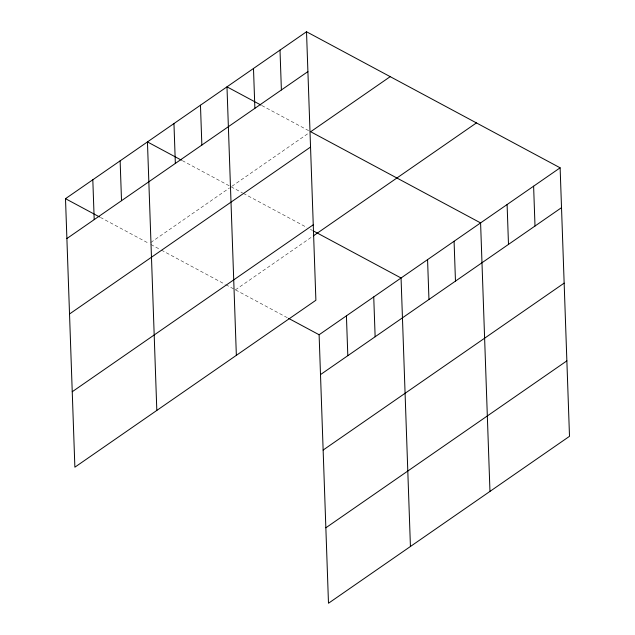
<?xml version="1.0" encoding="UTF-8"?>
<svg xmlns="http://www.w3.org/2000/svg" width="635" height="635" viewBox="0 0 635 635"><rect width="100%" height="100%" fill="white"/><g stroke="black" fill="none" stroke-linecap="round" stroke-linejoin="round"><path stroke-width="0.48" stroke-dasharray="3.17 2.38" d="M150.797 242.475L229.529 187.944M231.942 186.269L309.062 132.85M235.418 289.846L312.547 236.426M261.85 105.545L308.927 130.802M182.316 160.631L229.394 185.888M231.132 186.825L242.459 192.905M243.332 193.373L306.911 227.481M310.396 229.354L312.134 230.291M100.37 217.392L149.193 243.586M150.932 244.523L160.512 249.658M161.385 250.126L224.965 284.242M225.838 284.71L287.726 317.913"/><path stroke-width="0.95" d="M306.514 31.75L315.889 300.252L74.874 467.185L65.5 198.684L306.514 31.75L560.126 167.815L569.5 436.316L328.485 603.25L319.111 334.748L560.126 167.815M66.889 238.538L307.904 71.604M390.207 76.652L310.674 131.739L480.592 222.909L489.966 491.403M69.525 313.992L310.539 147.058M72.239 391.731L313.253 224.798M313.349 235.871L476.433 122.912M320.5 374.602L561.515 207.669M323.136 450.056L564.15 283.123M325.85 527.796L566.864 360.863M260.977 105.077L226.981 86.836L236.355 355.338M181.443 160.171L147.447 141.923L156.821 410.424M313.007 230.751L401.058 277.995L410.432 546.497M65.5 198.684L99.497 216.924M288.6 318.381L319.111 334.748M533.614 186.182L535.003 226.028M507.103 204.541L508.492 244.396M454.081 241.268L455.47 281.122M427.569 259.628L428.958 299.482M373.737 296.91L375.134 336.764M346.424 315.833L347.813 355.679M280.003 50.109L281.392 89.964M253.492 68.477L254.881 108.323M200.469 105.204L201.859 145.05M173.958 123.563L175.347 163.417M120.126 160.845L121.523 200.7M92.813 179.761L94.202 219.615"/></g></svg>
